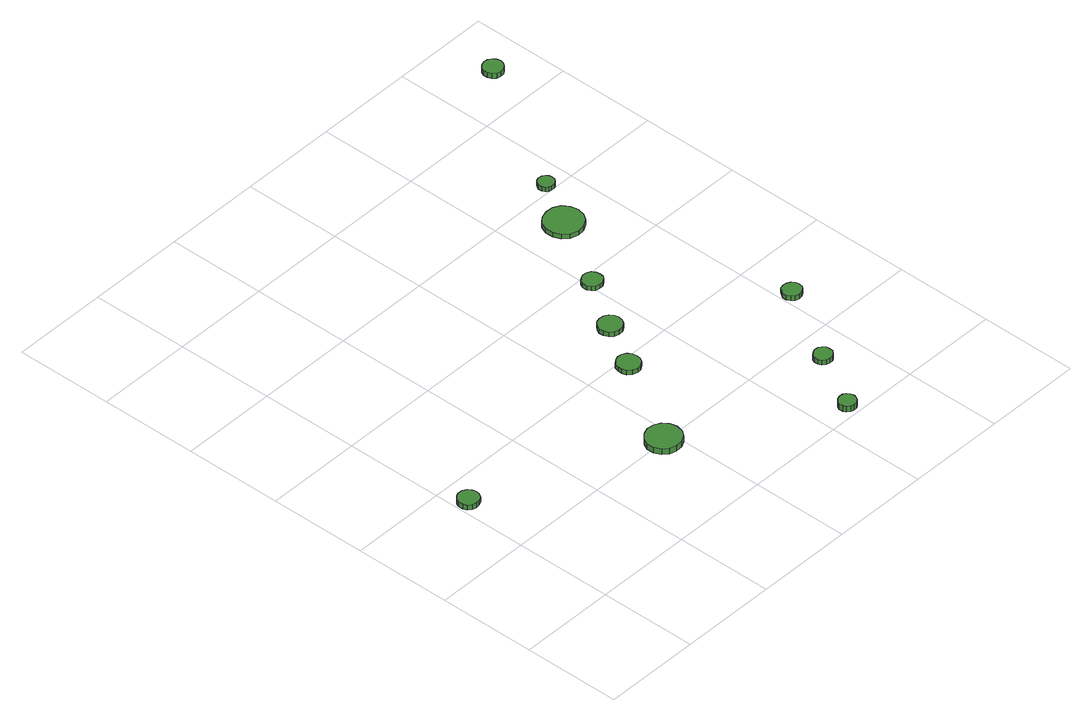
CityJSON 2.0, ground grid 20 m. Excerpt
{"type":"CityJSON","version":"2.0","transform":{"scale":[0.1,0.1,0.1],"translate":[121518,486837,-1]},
"CityObjects":{
"tree1":{"type":"SolitaryVegetationObject","attributes":{"function":"something"},"geometry":[{"type":"MultiSurface","lod":"1","boundaries":[[[0,1,2,3,4,5,6,7,8,9,10,11,12,13,14]],[[15,16,17,18,19,20,21,22,23,24,25,26,27,28,29]],[[0,29,28,1]],[[1,28,27,2]],[[2,27,26,3]],[[3,26,25,4]],[[4,25,24,5]],[[5,24,23,6]],[[6,23,22,7]],[[7,22,21,8]],[[8,21,20,9]],[[9,20,19,10]],[[10,19,18,11]],[[11,18,17,12]],[[12,17,16,13]],[[13,16,15,14]],[[14,15,29,0]]]}]},
"tree2":{"type":"SolitaryVegetationObject","attributes":{"function":"something"},"geometry":[{"type":"MultiSurface","lod":"1","boundaries":[[[30,31,32,33,34,35,36,37,38,39,40,41,42,43,44]],[[45,46,47,48,49,50,51,52,53,54,55,56,57,58,59]],[[30,59,58,31]],[[31,58,57,32]],[[32,57,56,33]],[[33,56,55,34]],[[34,55,54,35]],[[35,54,53,36]],[[36,53,52,37]],[[37,52,51,38]],[[38,51,50,39]],[[39,50,49,40]],[[40,49,48,41]],[[41,48,47,42]],[[42,47,46,43]],[[43,46,45,44]],[[44,45,59,30]]]}]},
"tree3":{"type":"SolitaryVegetationObject","attributes":{"function":"something"},"geometry":[{"type":"MultiSurface","lod":"1","boundaries":[[[60,61,62,63,64,65,66,67,68,69,70,71,72,73,74]],[[75,76,77,78,79,80,81,82,83,84,85,86,87,88,89]],[[60,89,88,61]],[[61,88,87,62]],[[62,87,86,63]],[[63,86,85,64]],[[64,85,84,65]],[[65,84,83,66]],[[66,83,82,67]],[[67,82,81,68]],[[68,81,80,69]],[[69,80,79,70]],[[70,79,78,71]],[[71,78,77,72]],[[72,77,76,73]],[[73,76,75,74]],[[74,75,89,60]]]}]},
"tree4":{"type":"SolitaryVegetationObject","attributes":{"function":"something"},"geometry":[{"type":"MultiSurface","lod":"1","boundaries":[[[90,91,92,93,94,95,96,97,98,99,100,101,102,103,104]],[[105,106,107,108,109,110,111,112,113,114,115,116,117,118,119]],[[90,119,118,91]],[[91,118,117,92]],[[92,117,116,93]],[[93,116,115,94]],[[94,115,114,95]],[[95,114,113,96]],[[96,113,112,97]],[[97,112,111,98]],[[98,111,110,99]],[[99,110,109,100]],[[100,109,108,101]],[[101,108,107,102]],[[102,107,106,103]],[[103,106,105,104]],[[104,105,119,90]]]}]},
"tree5":{"type":"SolitaryVegetationObject","attributes":{"function":"something"},"geometry":[{"type":"MultiSurface","lod":"1","boundaries":[[[120,121,122,123,124,125,126,127,128,129,130,131,132,133,134]],[[135,136,137,138,139,140,141,142,143,144,145,146,147,148,149]],[[120,149,148,121]],[[121,148,147,122]],[[122,147,146,123]],[[123,146,145,124]],[[124,145,144,125]],[[125,144,143,126]],[[126,143,142,127]],[[127,142,141,128]],[[128,141,140,129]],[[129,140,139,130]],[[130,139,138,131]],[[131,138,137,132]],[[132,137,136,133]],[[133,136,135,134]],[[134,135,149,120]]]}]},
"tree6":{"type":"SolitaryVegetationObject","attributes":{"function":"something"},"geometry":[{"type":"MultiSurface","lod":"1","boundaries":[[[150,151,152,153,154,155,156,157,158,159,160,161,162,163,164]],[[165,166,167,168,169,170,171,172,173,174,175,176,177,178,179]],[[150,179,178,151]],[[151,178,177,152]],[[152,177,176,153]],[[153,176,175,154]],[[154,175,174,155]],[[155,174,173,156]],[[156,173,172,157]],[[157,172,171,158]],[[158,171,170,159]],[[159,170,169,160]],[[160,169,168,161]],[[161,168,167,162]],[[162,167,166,163]],[[163,166,165,164]],[[164,165,179,150]]]}]},
"tree7":{"type":"SolitaryVegetationObject","attributes":{"function":"something"},"geometry":[{"type":"MultiSurface","lod":"1","boundaries":[[[180,181,182,183,184,185,186,187,188,189,190,191,192,193,194]],[[195,196,197,198,199,200,201,202,203,204,205,206,207,208,209]],[[180,209,208,181]],[[181,208,207,182]],[[182,207,206,183]],[[183,206,205,184]],[[184,205,204,185]],[[185,204,203,186]],[[186,203,202,187]],[[187,202,201,188]],[[188,201,200,189]],[[189,200,199,190]],[[190,199,198,191]],[[191,198,197,192]],[[192,197,196,193]],[[193,196,195,194]],[[194,195,209,180]]]}]},
"tree8":{"type":"SolitaryVegetationObject","attributes":{"function":"something"},"geometry":[{"type":"MultiSurface","lod":"1","boundaries":[[[210,211,212,213,214,215,216,217,218,219,220,221,222,223,224]],[[225,226,227,228,229,230,231,232,233,234,235,236,237,238,239]],[[210,239,238,211]],[[211,238,237,212]],[[212,237,236,213]],[[213,236,235,214]],[[214,235,234,215]],[[215,234,233,216]],[[216,233,232,217]],[[217,232,231,218]],[[218,231,230,219]],[[219,230,229,220]],[[220,229,228,221]],[[221,228,227,222]],[[222,227,226,223]],[[223,226,225,224]],[[224,225,239,210]]]}]},
"tree9":{"type":"SolitaryVegetationObject","attributes":{"function":"something"},"geometry":[{"type":"MultiSurface","lod":"1","boundaries":[[[240,241,242,243,244,245,246,247,248,249,250,251,252,253,254]],[[255,256,257,258,259,260,261,262,263,264,265,266,267,268,269]],[[240,269,268,241]],[[241,268,267,242]],[[242,267,266,243]],[[243,266,265,244]],[[244,265,264,245]],[[245,264,263,246]],[[246,263,262,247]],[[247,262,261,248]],[[248,261,260,249]],[[249,260,259,250]],[[250,259,258,251]],[[251,258,257,252]],[[252,257,256,253]],[[253,256,255,254]],[[254,255,269,240]]]}]},
"tree10":{"type":"SolitaryVegetationObject","attributes":{"function":"something"},"geometry":[{"type":"MultiSurface","lod":"1","boundaries":[[[270,271,272,273,274,275,276,277,278,279,280,281,282,283,284]],[[285,286,287,288,289,290,291,292,293,294,295,296,297,298,299]],[[270,299,298,271]],[[271,298,297,272]],[[272,297,296,273]],[[273,296,295,274]],[[274,295,294,275]],[[275,294,293,276]],[[276,293,292,277]],[[277,292,291,278]],[[278,291,290,279]],[[279,290,289,280]],[[280,289,288,281]],[[281,288,287,282]],[[282,287,286,283]],[[283,286,285,284]],[[284,285,299,270]]]}]},
"tree11":{"type":"SolitaryVegetationObject","attributes":{"function":"something"},"geometry":[{"type":"MultiSurface","lod":"1","boundaries":[[[300,301,302,303,304,305,306,307,308,309,310,311,312,313,314]],[[315,316,317,318,319,320,321,322,323,324,325,326,327,328,329]],[[300,329,328,301]],[[301,328,327,302]],[[302,327,326,303]],[[303,326,325,304]],[[304,325,324,305]],[[305,324,323,306]],[[306,323,322,307]],[[307,322,321,308]],[[308,321,320,309]],[[309,320,319,310]],[[310,319,318,311]],[[311,318,317,312]],[[312,317,316,313]],[[313,316,315,314]],[[314,315,329,300]]]}]}
},
"vertices":[
[46,346,18],[44,354,18],[39,361,18],[31,366,18],[22,367,18],[14,364,18],[7,358,18],[4,350,18],[4,341,18],[7,333,18],[14,327,18],[22,325,18],[31,326,18],[39,330,18],[44,337,18],[44,337,7],[39,330,7],[31,326,7],[22,325,7],[14,327,7],[7,333,7],[4,341,7],[4,350,7],[7,358,7],[14,364,7],[22,367,7],[31,366,7],[39,361,7],[44,354,7],[46,346,7],
[410,199,21],[407,213,21],[398,225,21],[385,232,21],[371,234,21],[357,229,21],[346,219,21],[340,206,21],[340,191,21],[346,178,21],[357,168,21],[371,164,21],[385,165,21],[398,172,21],[407,184,21],[407,184,8],[398,172,8],[385,165,8],[371,164,8],[357,168,8],[346,178,8],[340,191,8],[340,206,8],[346,219,8],[357,229,8],[371,234,8],[385,232,8],[398,225,8],[407,213,8],[410,199,8],
[508,381,17],[506,391,17],[501,399,17],[492,404,17],[483,405,17],[474,402,17],[466,395,17],[463,386,17],[463,377,17],[466,368,17],[474,361,17],[483,358,17],[492,359,17],[501,364,17],[506,372,17],[506,372,7],[501,364,7],[492,359,7],[483,358,7],[474,361,7],[466,368,7],[463,377,7],[463,386,7],[466,395,7],[474,402,7],[483,405,7],[492,404,7],[501,399,7],[506,391,7],[508,381,7],
[679,22,23],[677,29,23],[673,35,23],[667,39,23],[659,39,23],[653,37,23],[647,32,23],[644,26,23],[644,18,23],[647,12,23],[653,7,23],[659,5,23],[667,5,23],[673,9,23],[677,15,23],[677,15,10],[673,9,10],[667,5,10],[659,5,10],[653,7,10],[647,12,10],[644,18,10],[644,26,10],[647,32,10],[653,37,10],[659,39,10],[667,39,10],[673,35,10],[677,29,10],[679,22,10],
[564,475,17],[562,484,17],[556,492,17],[548,497,17],[538,498,17],[528,495,17],[521,488,17],[517,479,17],[517,470,17],[521,461,17],[528,454,17],[538,451,17],[548,452,17],[556,457,17],[562,465,17],[562,465,7],[556,457,7],[548,452,7],[538,451,7],[528,454,7],[521,461,7],[517,470,7],[517,479,7],[521,488,7],[528,495,7],[538,498,7],[548,497,7],[556,492,7],[562,484,7],[564,475,7],
[748,142,18],[747,149,18],[742,155,18],[736,159,18],[728,160,18],[721,157,18],[715,152,18],[712,145,18],[712,138,18],[715,131,18],[721,126,18],[728,124,18],[736,124,18],[742,128,18],[747,134,18],[747,134,7],[742,128,7],[736,124,7],[728,124,7],[721,126,7],[715,131,7],[712,138,7],[712,145,7],[715,152,7],[721,157,7],[728,160,7],[736,159,7],[742,155,7],[747,149,7],[748,142,7],
[629,579,16],[628,587,16],[623,594,16],[615,598,16],[607,599,16],[599,596,16],[593,591,16],[589,583,16],[589,574,16],[593,567,16],[599,561,16],[607,559,16],[615,559,16],[623,564,16],[628,570,16],[628,570,7],[623,564,7],[615,559,7],[607,559,7],[599,561,7],[593,567,7],[589,574,7],[589,583,7],[593,591,7],[599,596,7],[607,599,7],[615,598,7],[623,594,7],[628,587,7],[629,579,7],
[733,723,16],[729,739,16],[720,752,16],[706,760,16],[690,761,16],[674,756,16],[662,746,16],[656,731,16],[656,715,16],[662,700,16],[674,689,16],[690,684,16],[706,686,16],[720,694,16],[729,707,16],[729,707,6],[720,694,6],[706,686,6],[690,684,6],[674,689,6],[662,700,6],[656,715,6],[656,731,6],[662,746,6],[674,756,6],[690,761,6],[706,760,6],[720,752,6],[729,739,6],[733,723,6],
[843,299,17],[841,307,17],[836,313,17],[829,317,17],[821,318,17],[813,316,17],[808,310,17],[804,303,17],[804,295,17],[808,288,17],[813,282,17],[821,280,17],[829,281,17],[836,285,17],[841,291,17],[841,291,7],[836,285,7],[829,281,7],[821,280,7],[813,282,7],[808,288,7],[804,295,7],[804,303,7],[808,310,7],[813,316,7],[821,318,7],[829,317,7],[836,313,7],[841,307,7],[843,299,7],
[767,816,16],[766,822,16],[762,828,16],[756,831,16],[749,832,16],[743,830,16],[738,825,16],[735,819,16],[735,812,16],[738,806,16],[743,802,16],[749,800,16],[756,800,16],[762,804,16],[766,809,16],[766,809,6],[762,804,6],[756,800,6],[749,800,6],[743,802,6],[738,806,6],[735,812,6],[735,819,6],[738,825,6],[743,830,6],[749,832,6],[756,831,6],[762,828,6],[766,822,6],[767,816,6],
[939,1092,17],[937,1100,17],[932,1107,17],[925,1111,17],[916,1112,17],[908,1109,17],[902,1104,17],[899,1096,17],[899,1088,17],[902,1080,17],[908,1074,17],[916,1072,17],[925,1073,17],[932,1077,17],[937,1084,17],[937,1084,6],[932,1077,6],[925,1073,6],[916,1072,6],[908,1074,6],[902,1080,6],[899,1088,6],[899,1096,6],[902,1104,6],[908,1109,6],[916,1112,6],[925,1111,6],[932,1107,6],[937,1100,6],[939,1092,6]
]}
